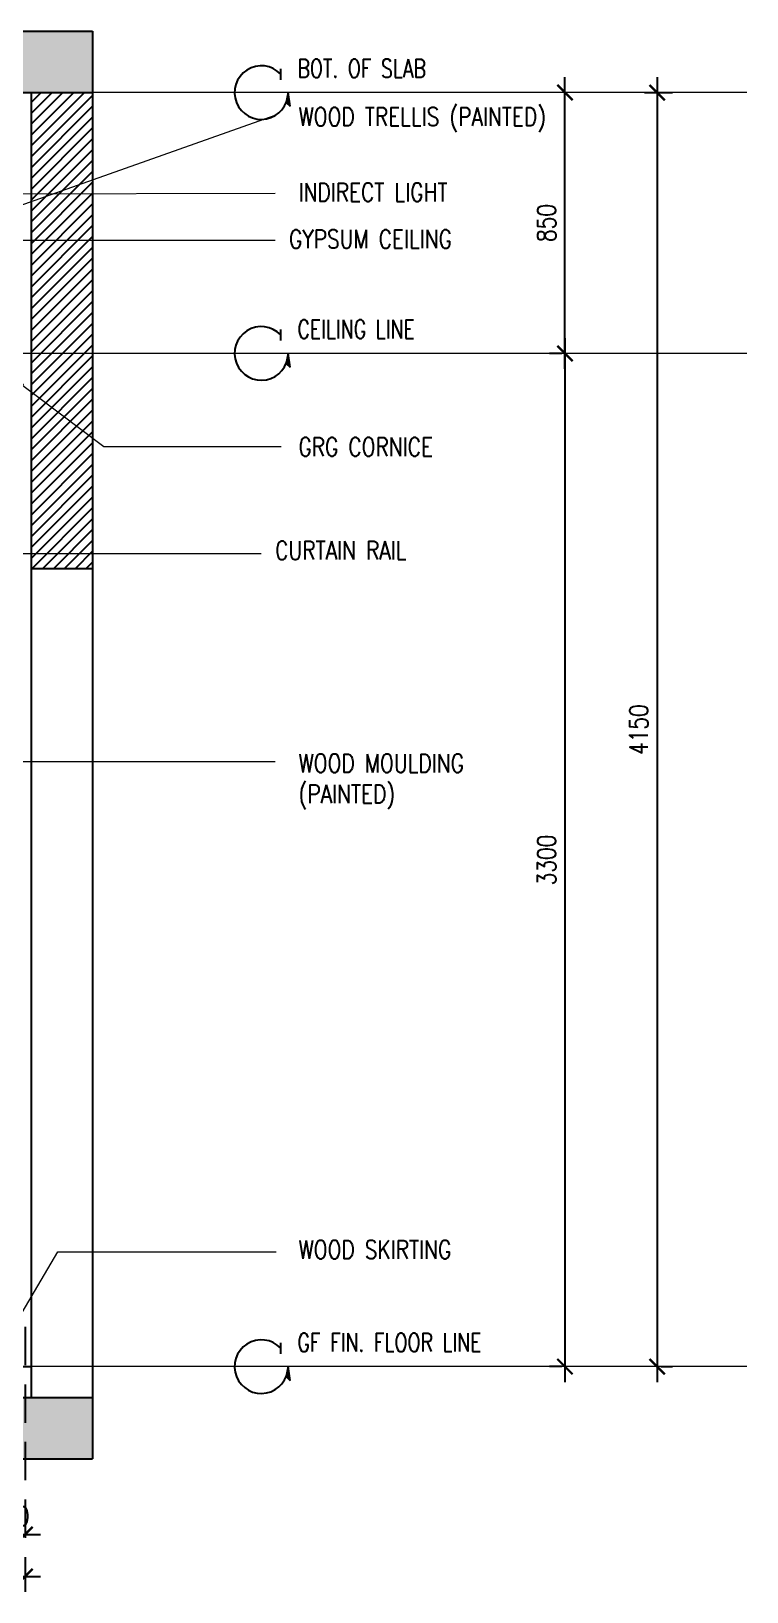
# Model space of a CAD drawing. Header units: inches. Extents: x -20583 to 399182, y -24453 to 525552.
# Drawn here: x 28310 to 30642, y 18129 to 23212 of the extents above; entities that cross this region are included whole.
import ezdxf

# ---------------------------------------------------------------- set-up
doc = ezdxf.new("R2010")
doc.units = ezdxf.units.IN
doc.header["$LTSCALE"] = 1000
doc.header["$MEASUREMENT"] = 0
doc.header["$PDMODE"] = 35
for name, pattern in [('DASHED', [0.75, 0.5, -0.25]), ('HIDDEN', [0.375, 0.25, -0.125]), ('HIDDEN2', [0.1875, 0.125, -0.0625])]:
    doc.linetypes.add(name, pattern=pattern)
for name, color, linetype in [('A-DIM', 9, 'Continuous'), ('A-Hidden', 8, 'HIDDEN'), ('Layer1', 1, 'Continuous'), ('Layer3', 3, 'Continuous'), ('Layer7', 8, 'Continuous')]:
    doc.layers.add(name, color=color, linetype=linetype)
doc.layers.add('ID-NOTES', color=3, linetype='Continuous', lineweight=0)
doc.styles.add('grid_250', font='romans.shx', dxfattribs={"width": 0.75, "height": 0.75})
doc.styles.add('ID-ROMANS', font='romans.shx', dxfattribs={"width": 0.8})
doc.styles.add('ZZ-Dim All', font='romans.shx', dxfattribs={"width": 0.8})
doc.dimstyles.new('DIM 0200', dxfattribs={"dimscale": 200, "dimtxt": 1, "dimasz": 0.8, "dimexe": 0.5, "dimexo": 1, "dimgap": 0.4, "dimtad": 1, "dimdec": 0, "dimrnd": 10, "dimdsep": 46, "dimtxsty": 'ZZ-Dim All', "dimblk1": 'ARCHTICK', "dimblk2": 'ARCHTICK', "dimsah": 1, "dimcen": 1, "dimdle": 0.5, "dimclrd": 256, "dimclre": 256, "dimclrt": 256, "dimadec": 0, "dimazin": 2, "dimtfac": 1, "dimtdec": 0, "dimtix": 1, "dimtmove": 2, "dimatfit": 2, "dimfxl": 1, "dimfxlon": 1, "dimtolj": 1, "dimtzin": 0, "dimlwd": -1, "dimlwe": -1, "dimarcsym": 0})
doc.dimstyles.new('DIM-100', dxfattribs={"dimscale": 50, "dimtxt": 1.25, "dimasz": 1, "dimexe": 1, "dimexo": 1, "dimgap": 0.6, "dimtad": 1, "dimdec": 0, "dimrnd": 5, "dimdsep": 46, "dimtxsty": 'ZZ-Dim All', "dimblk1": 'ARCHTICK', "dimblk2": 'ARCHTICK', "dimsah": 1, "dimcen": 1, "dimdle": 1, "dimclrd": 256, "dimclre": 8, "dimclrt": 256, "dimazin": 2, "dimtfac": 1, "dimtdec": 0, "dimtix": 1, "dimtmove": 2, "dimatfit": 2, "dimfxl": 0.1, "dimtolj": 1, "dimtzin": 0, "dimlwd": -1, "dimlwe": -1, "dimarcsym": 0})

# ---------------------------------------------------------------- blocks, each defined once
blk = doc.blocks.new('_ARCHTICK')
at = {"color": 0, "linetype": 'ByBlock', "const_width": 0.15}
blk.add_lwpolyline([(-0.5, -0.5), (0.5, 0.5)], dxfattribs=at)
blk = doc.blocks.new('*D288')
at = {"layer": 'A-DIM', "transparency": 16777216}
blk.add_line((30049.5, 22212.6), (30049.5, 18812.1), dxfattribs=at)
at = {"layer": 'A-DIM', "color": 8, "linetype": 'HIDDEN2', "transparency": 16777216}
for p, q in [((30039.2, 22162.6), (29999.5, 22162.6)), ((30039.2, 18862.1), (29999.5, 18862.1))]:
    blk.add_line(p, q, dxfattribs=at)
at = {"layer": 'Defpoints', "color": 0, "transparency": 16777216}
for p in [(30089.2, 22162.6, 0), (30049.5, 18862.1), (30089.2, 18862.1, 0)]:
    blk.add_point(p, dxfattribs=at)
at = {"layer": 'A-DIM', "transparency": 16777216, "xscale": 50, "yscale": 50, "zscale": 50}
for p, rotation in [((30049.5, 22162.6), 90), ((30049.5, 18862.1), 270)]:
    blk.add_blockref('_ARCHTICK', p, dxfattribs=dict(at, rotation=rotation))
at = {"layer": 'A-DIM', "color": 3, "transparency": 16777216, "insert": (29989.5, 20512.3), "char_height": 60, "attachment_point": 5, "rotation": 90, "style": 'ZZ-Dim All'}
blk.add_mtext('\\A1;3300', dxfattribs=at)
blk = doc.blocks.new('*D289')
at = {"layer": 'A-DIM', "transparency": 16777216}
blk.add_line((30349.8, 23062.1), (30349.8, 18812.1), dxfattribs=at)
at = {"layer": 'A-DIM', "color": 8, "linetype": 'HIDDEN2', "transparency": 16777216}
for p, q in [((30308.6, 23012.1), (30399.8, 23012.1)), ((30362, 18862.1), (30399.8, 18862.1))]:
    blk.add_line(p, q, dxfattribs=at)
at = {"layer": 'Defpoints', "color": 0, "transparency": 16777216}
for p in [(30258.6, 23012.1, 0), (30312, 18862.1, 0), (30349.8, 18862.1)]:
    blk.add_point(p, dxfattribs=at)
at = {"layer": 'A-DIM', "transparency": 16777216, "xscale": 50, "yscale": 50, "zscale": 50}
for p, rotation in [((30349.8, 23012.1), 90), ((30349.8, 18862.1), 270)]:
    blk.add_blockref('_ARCHTICK', p, dxfattribs=dict(at, rotation=rotation))
at = {"layer": 'A-DIM', "color": 3, "transparency": 16777216, "insert": (30289.8, 20937.1), "char_height": 60, "attachment_point": 5, "rotation": 90, "style": 'ZZ-Dim All'}
blk.add_mtext('\\A1;4150', dxfattribs=at)
blk = doc.blocks.new('*D290')
at = {"layer": 'A-DIM', "transparency": 16777216}
blk.add_line((30049.5, 22112.6), (30049.5, 23062.1), dxfattribs=at)
at = {"layer": 'Defpoints', "color": 0, "transparency": 16777216}
for p in [(30049.5, 23012.1, 0), (30049.5, 23012.1), (30049.5, 22162.6, 0)]:
    blk.add_point(p, dxfattribs=at)
at = {"layer": 'A-DIM', "transparency": 16777216, "xscale": 50, "yscale": 50, "zscale": 50}
for p, rotation in [((30049.5, 23012.1), 90), ((30049.5, 22162.6), 270)]:
    blk.add_blockref('_ARCHTICK', p, dxfattribs=dict(at, rotation=rotation))
at = {"layer": 'A-DIM', "color": 3, "transparency": 16777216, "insert": (29989.5, 22587.3), "char_height": 60, "attachment_point": 5, "rotation": 90, "style": 'ZZ-Dim All'}
blk.add_mtext('\\A1;850', dxfattribs=at)
blk = doc.blocks.new('arrow01')
at = {"layer": 'Layer1'}
blk.add_hatch(color=256, dxfattribs=at).paths.add_polyline_path([(7, -44.7), (0, 0), (-6.2, -32.4)])
at = {"layer": 'Layer1', "elevation": 375.8}
blk.add_lwpolyline([(7, -44.7), (0, 0), (-6.2, -32.4)], close=True, dxfattribs=at)
at = {"layer": 'Layer7'}
blk.add_line((-24, 41.5), (-24, 77.7), dxfattribs=at)
blk.add_arc((-87.3, 0), 87.3, 43.49, 0, dxfattribs=at)
blk = doc.blocks.new('*D339')
at = {"layer": 'A-DIM', "color": 8, "linetype": 'HIDDEN2', "transparency": 16777216}
for p, q in [((28238.2, 18992), (28238.2, 18265.2)), ((28290, 18992), (28290, 18265.2))]:
    blk.add_line(p, q, dxfattribs=at)
at = {"layer": 'A-DIM', "transparency": 16777216}
for p, q in [((28238.2, 18315.2), (28188.2, 18315.2)), ((28238.2, 18315.2), (28290, 18315.2)), ((28290, 18315.2), (28340, 18315.2))]:
    blk.add_line(p, q, dxfattribs=at)
at = {"layer": 'Defpoints', "color": 0, "transparency": 16777216}
for p in [(28238.2, 19042, 0), (28290, 19042, 0), (28290, 18315.2)]:
    blk.add_point(p, dxfattribs=at)
at = {"layer": 'A-DIM', "transparency": 16777216, "xscale": 50, "yscale": 50, "zscale": 50}
blk.add_blockref('_ARCHTICK', (28238.2, 18315.2), dxfattribs=at)
at = {"layer": 'A-DIM', "transparency": 16777216, "xscale": 50, "yscale": 50, "zscale": 50, "rotation": 180}
blk.add_blockref('_ARCHTICK', (28290, 18315.2), dxfattribs=at)
at = {"layer": 'A-DIM', "color": 3, "transparency": 16777216, "insert": (28264.1, 18375.2), "char_height": 60, "attachment_point": 5, "style": 'ZZ-Dim All'}
blk.add_mtext('\\A1;50', dxfattribs=at)
blk = doc.blocks.new('*D357')
at = {"layer": 'A-DIM', "color": 8, "linetype": 'HIDDEN2', "transparency": 16777216}
for p, q in [((28290, 18992), (28290, 18128.8)), ((22335, 18812), (22335, 18128.8))]:
    blk.add_line(p, q, dxfattribs=at)
at = {"layer": 'A-DIM', "transparency": 16777216}
blk.add_line((22285, 18178.8), (28340, 18178.8), dxfattribs=at)
at = {"layer": 'Defpoints', "color": 0, "transparency": 16777216}
for p in [(28290, 19042, 0), (22335, 18862, 0), (28290, 18178.8)]:
    blk.add_point(p, dxfattribs=at)
at = {"layer": 'A-DIM', "transparency": 16777216, "xscale": 50, "yscale": 50, "zscale": 50, "rotation": 180}
blk.add_blockref('_ARCHTICK', (22335, 18178.8), dxfattribs=at)
at = {"layer": 'A-DIM', "transparency": 16777216, "xscale": 50, "yscale": 50, "zscale": 50}
blk.add_blockref('_ARCHTICK', (28290, 18178.8), dxfattribs=at)
at = {"layer": 'A-DIM', "color": 3, "transparency": 16777216, "insert": (25312.5, 18238.8), "char_height": 60, "attachment_point": 5, "style": 'ZZ-Dim All'}
blk.add_mtext('\\A1;5955', dxfattribs=at)

msp = doc.modelspace()

# ---------------------------------------------------------------- hatches: boundary and pattern name
at = {"layer": 'Layer7'}
h = msp.add_hatch(dxfattribs=at)
h.set_pattern_fill('AR-CONC', color=256, scale=10, style=0)
h.set_pattern_definition([(50, (-18532.32, 29289.3), (71.72602, -6.27521), [7.5, -82.5]), (355, (-18532.32, 29289.3), (-13.87513, 75.21921), [6, -66]), (100.4514, (-18526.34, 29288.78), (57.85094, 68.94395), [6.37402, -70.11421]), (46.1842, (-18532.32, 29309.3), (106.7241, -16.5519), [11.25, -123.75]), (96.6356, (-18523.43, 29307.92), (93.46627, 97.41179), [9.56103, -105.1713]), (351.1842, (-18532.32, 29309.3), (93.4662, 97.41186), [9, -99]), (21, (-18522.32, 29304.3), (59.690705, -40.26189), [7.5, -82.5]), (326, (-18522.32, 29304.3), (24.33153, 72.515), [6, -66]), (71.4514, (-18517.346, 29300.95), (84.02226, 32.25305), [6.37402, -70.11421]), (37.5, (-18532.32, 29289.302), (1.215986, 33.289385), [0, -65.2, 0, -67, 0, -66.25]), (7.5, (-18532.32, 29289.302), (26.306954, 39.44117), [0, -38.2, 0, -63.7, 0, -25.25]), (327.5, (-18554.62, 29289.302), (53.382244, -2.255487), [0, -25, 0, -78, 0, -103.5]), (317.5, (-18564.62, 29289.302), (58.318617, 10.0105), [0, -32.5, 0, -51.8, 0, -73.5])])
h.paths.add_polyline_path([(21965, 23212.1), (21965, 23012.1), (28510.1, 23012.1), (28510.1, 23212.1)])
h = msp.add_hatch(dxfattribs=at)
h.set_pattern_fill('ANSI31', color=256, scale=200, style=0)
h.set_pattern_definition([(45, (-23342.367, 29239.302), (-17.67767, 17.67767), [])])
h.paths.add_polyline_path([(28310, 21462.1), (28510.1, 21462.1), (28510.1, 23012.1), (28310, 23012.1)])
h = msp.add_hatch(dxfattribs=at)
h.set_pattern_fill('AR-CONC', color=256, scale=10, style=0)
h.set_pattern_definition([(50, (-18532.32, 29239.3), (71.72602, -6.27521), [7.5, -82.5]), (355, (-18532.32, 29239.3), (-13.87513, 75.21921), [6, -66]), (100.4514, (-18526.34, 29238.78), (57.85094, 68.94395), [6.37402, -70.11421]), (46.1842, (-18532.32, 29259.3), (106.7241, -16.5519), [11.25, -123.75]), (96.6356, (-18523.43, 29257.92), (93.46627, 97.41179), [9.56103, -105.1713]), (351.1842, (-18532.32, 29259.3), (93.4662, 97.41186), [9, -99]), (21, (-18522.32, 29254.3), (59.690705, -40.26189), [7.5, -82.5]), (326, (-18522.32, 29254.3), (24.33153, 72.515), [6, -66]), (71.4514, (-18517.346, 29250.95), (84.02226, 32.25305), [6.37402, -70.11421]), (37.5, (-18532.32, 29239.302), (1.215986, 33.289385), [0, -65.2, 0, -67, 0, -66.25]), (7.5, (-18532.32, 29239.302), (26.306954, 39.44117), [0, -38.2, 0, -63.7, 0, -25.25]), (327.5, (-18554.62, 29239.302), (53.382244, -2.255487), [0, -25, 0, -78, 0, -103.5]), (317.5, (-18564.62, 29239.302), (58.318617, 10.0105), [0, -32.5, 0, -51.8, 0, -73.5])])
h.paths.add_polyline_path([(28510.1, 18562.1), (28510.1, 18762.1), (21965, 18762.1), (21965, 18562.1)])

# ---------------------------------------------------------------- linework, layer by layer
at = {"layer": 'A-Hidden', "linetype": 'DASHED', "lineweight": 0, "ltscale": 10}
for p, q in [((30642, 23012.1, 0), (17361.9, 23012.1, 0)), ((30642, 22162.6, 0), (17361.9, 22162.6, 0)), ((30642, 18862.1, 0), (17361.9, 18862.1, 0))]:
    msp.add_line(p, q, dxfattribs=at)
at = {"layer": 'Layer1'}
msp.add_line((21965, 18862.1, 0), (28310, 18862.1, 0), dxfattribs=at)
at = {"layer": 'Layer3'}
for p, q in [((21965, 23212.1, 0), (28510.1, 23212.1, 0)), ((28510.1, 23212.1, 0), (28510.1, 18562.1, 0)), ((21965, 23012.1, 0), (28510.1, 23012.1, 0)), ((28310, 23012.1, 0), (28310, 18762.1, 0)), ((28310, 21462.1, 0), (28510.1, 21462.1, 0)), ((21965, 18762.1, 0), (28510.1, 18762.1, 0)), ((21965, 18562.1, 0), (28510.1, 18562.1, 0))]:
    msp.add_line(p, q, dxfattribs=at)

# ---------------------------------------------------------------- block references
for p in [(29147.2, 23012.1, -375.8), (29147.2, 22162.6, -375.8), (29147.2, 18862.1, -751.7)]:
    msp.add_blockref('arrow01', p, dxfattribs=at)

# ---------------------------------------------------------------- texts
at = {"layer": 'ID-NOTES', "style": 'grid_250', "width": 0.75}
for s, p in [('BOT. OF SLAB ', (29177.7, 23061, -536.9)), ('CEILING LINE', (29177.7, 22211.5, -536.9)), ('GF FIN. FLOOR LINE', (29177.7, 18911, -536.9))]:
    msp.add_text(s, height=60, rotation=360, dxfattribs=at).set_placement(p)
at = {"layer": 'ID-NOTES', "char_height": 60, "width": 771.843, "attachment_point": 1, "style": 'ID-ROMANS'}
for s, insert in [('WOOD TRELLIS (PAINTED)', (29181.1, 22963.5, 0)), ('INDIRECT LIGHT', (29181.1, 22717.6, 0)), ('GYPSUM CEILING', (29150.2, 22565, -375.8)), ('GRG CORNICE', (29181.1, 21888.2, 0)), ('CURTAIN RAIL', (29105, 21551, -375.8)), ('WOOD MOULDING\\P(PAINTED)', (29181.1, 20857.7, 0)), ('WOOD SKIRTING', (29181.1, 19273.4, 0))]:
    msp.add_mtext(s, dxfattribs=dict(at, insert=insert))

# ---------------------------------------------------------------- dimensions: what is measured, and where the dimension line sits
at = {"layer": 'A-DIM'}
for base, p1, p2, picture, middle in [((30049.4904, 23012.0542, 0), (30049.4904, 22162.5545, 0), (30049.4904, 23012.0542, 0), '*D290', (29989.4904, 22587.3044, 0)), ((30349.8, 18862.1, 0), (30258.6, 23012.1, 0), (30312, 18862.1, 0), '*D289', (30289.8, 20937.1, 0)), ((30049.4904, 18862.0542, 0), (30089.1939, 22162.5545, 0), (30089.1939, 18862.0542, 0), '*D288', (29989.4904, 20512.3044, 0))]:
    dim = msp.add_linear_dim(base=base, p1=p1, p2=p2, angle=90, dimstyle='DIM-100', override={"dimtxt": 1.2, "dimclrt": 3}, dxfattribs=at)
    dim.commit()
    dim.dimension.update_dxf_attribs({"geometry": picture, "text_midpoint": middle})
for base, p1, picture, middle in [((28290, 18178.8, 0), (22335, 18862, 0), '*D357', (25312.5, 18238.8, 0)), ((28290, 18315.2), (28238.2, 19042, 0), '*D339', (28264.1, 18375.2))]:
    dim = msp.add_linear_dim(base=base, p1=p1, p2=(28290, 19042, 0), dimstyle='DIM-100', override={"dimtxt": 1.2, "dimclrt": 3}, dxfattribs=at)
    dim.commit()
    dim.dimension.update_dxf_attribs({"geometry": picture, "text_midpoint": middle})

# ---------------------------------------------------------------- leaders
at = {"layer": 'ID-NOTES'}
for points in [[(25515.6, 22941.1, -375.8), (26399.1, 22530.9, -375.8), (29105, 22530.9, -375.8)], [(27520, 22378, 0), (29104.5, 22938.9, 0)], [(27503.4, 22680.3, 0), (29104.5, 22684.9, 0)], [(22445.5, 22461.3, -375.8), (26353.9, 21511.1, -375.8), (29059.8, 21511.1, -375.8)], [(28251.2, 22081.6, 0), (28546.6, 21858.9, 0), (29124.2, 21858.9, 0)], [(28175.8, 20833.1, 0), (29104.5, 20833.1, 0)], [(28226, 18945.8, 0), (28396.7, 19235.7, 0), (29108.6, 19235.7, 0)]]:
    msp.add_leader(points, dimstyle='DIM 0200', override={"dimasz": 0.2, "dimtad": 0, "dimclrd": 8}, dxfattribs=at)

doc.saveas('drawing.dxf')
